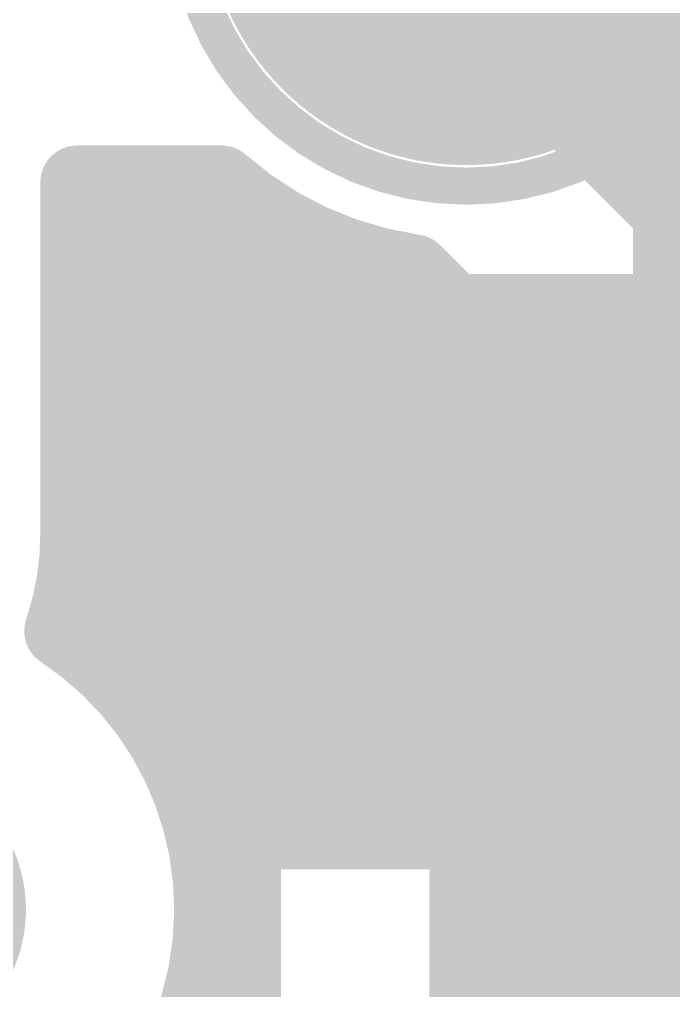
# Model space of a CAD drawing. Header units: inches. Extents: x -0.355 to 0.355, y -0.355 to 0.355.
# Drawn here: x -0.1507 to -0.116, y -0.0459 to 0.0057 of the extents above; entities that cross this region are included whole.
import ezdxf

# ---------------------------------------------------------------- set-up
doc = ezdxf.new("R2010")
doc.units = ezdxf.units.IN
doc.header["$MEASUREMENT"] = 0
for name, color, linetype in [('BottomLayer', 5, 'Continuous'), ('BottomPaste', 16, 'Continuous'), ('BottomSolder', 6, 'Continuous'), ('Mechanical15', 56, 'Continuous'), ('TopLayer', 1, 'Continuous'), ('TopOverlay', 2, 'Continuous'), ('TopPaste', 8, 'Continuous'), ('TopSolder', 216, 'Continuous')]:
    doc.layers.add(name, color=color, linetype=linetype)

# ---------------------------------------------------------------- blocks, each defined once
blk = doc.blocks.new('BF83112DW7_D_7_F_4_B_4')
at = {"layer": 'BottomLayer'}
blk.add_hatch(color=5, dxfattribs=at).paths.add_polyline_path([(-0.035432, 0.133858), (-0.01181, 0.133858), (-0.01181, 0.106299), (-0.035432, 0.106299)])
at = {"layer": 'BottomPaste'}
blk.add_hatch(color=16, dxfattribs=at).paths.add_polyline_path([(-0.035432, 0.133858), (-0.01181, 0.133858), (-0.01181, 0.106299), (-0.035432, 0.106299)])
at = {"layer": 'BottomSolder'}
blk.add_hatch(color=6, dxfattribs=at).paths.add_polyline_path([(-0.039432, 0.137858), (-0.00781, 0.137858), (-0.00781, 0.102299), (-0.039432, 0.102299)])
at = {"layer": 'Mechanical15'}
blk.add_lwpolyline([(-0.088581, 0.116142, 0.003937, 0.003937, 0), (0.100395, 0.116142, 0.003937, 0.003937, 0)], format="xyseb", dxfattribs=at)
blk = doc.blocks.new('TP__0_5__14')
at = {"layer": 'Mechanical15'}
h = blk.add_hatch(color=56, dxfattribs=at)
edge = h.paths.add_edge_path()
edge.add_arc((0, 0), 0.001969, 0, 360)
at = {"layer": 'TopLayer'}
h = blk.add_hatch(color=1, dxfattribs=at)
edge = h.paths.add_edge_path()
edge.add_arc((0, 0), 0.009843, 0, 360)
at = {"layer": 'TopPaste'}
h = blk.add_hatch(color=8, dxfattribs=at)
edge = h.paths.add_edge_path()
edge.add_arc((0, 0), 0.009843, 0, 360)
at = {"layer": 'TopSolder'}
h = blk.add_hatch(color=216, dxfattribs=at)
edge = h.paths.add_edge_path()
edge.add_arc((0, 0), 0.013843, 0, 360)
at = {"layer": 'TopOverlay'}
for points in [[(0.014961, 0, 0.001969, 0.001969, 1), (-0.014961, 0, 0.001969, 0.001969, 1)], [(-0.015453, 0, 0.000984, 0.000984, 1), (-0.014469, 0, 0.000984, 0.000984, 1)], [(0.014469, 0, 0.000984, 0.000984, 1), (0.015453, 0, 0.000984, 0.000984, 1)]]:
    blk.add_lwpolyline(points, format="xyseb", close=True, dxfattribs=at)

msp = doc.modelspace()

# ---------------------------------------------------------------- hatches: boundary and pattern name
at = {"layer": 'BottomLayer'}
h = msp.add_hatch(color=5, dxfattribs=at)
edge = h.paths.add_edge_path()
edge.add_arc((-0.15824, -0.041563), 0.007874, 0, 360)
at = {"layer": 'TopLayer'}
h = msp.add_hatch(color=1, dxfattribs=at)
edge = h.paths.add_edge_path()
edge.add_arc((-0.15824, -0.041563), 0.007874, 0, 360)

# ---------------------------------------------------------------- linework, layer by layer
at = {"layer": 'BottomLayer'}
for points in [[(0.264103, -0.07874, 0.003937, 0.003937, -6.854099), (0.264103, 0.07874, 0.003937, 0.003937, 0)], [(-0.264103, 0.074803, 0.003937, 0.003937, -0.864689), (0.275591, -0.003937, 0.003937, 0.003937, 0)], [(-0.241465, 0.068054, 0.003937, 0.003937, -0.864689), (0.251969, -0.003937, 0.003937, 0.003937, 0)], [(0.127175, -0.21752, 0.003937, 0.003937, -0.665504), (-0.244202, 0.062076, 0.003937, 0.003937, 0)], [(0.275591, -0.003937, 0.003937, 0.003937, -0.864689), (-0.264103, -0.082677, 0.003937, 0.003937, 0)], [(-0.11811, -0.023621, 0.003937, 0.003937, 0), (-0.108268, -0.013779, 0.003937, 0.003937, 0)], [(-0.120079, -0.023621, 0.003937, 0.003937, 0), (-0.11811, -0.023621, 0.003937, 0.003937, 0)], [(-0.11811, -0.023621, 0.003937, 0.003937, 0), (-0.061605, -0.080126, 0.003937, 0.003937, 0)]]:
    msp.add_lwpolyline(points, format="xyseb", dxfattribs=at)
for points in [[(-0.121063, -0.023621, 0.001969, 0.001969, 1), (-0.119095, -0.023621, 0.001969, 0.001969, 1)], [(-0.119094, -0.023621, 0.001969, 0.001969, 1), (-0.117126, -0.023621, 0.001969, 0.001969, 1)], [(-0.119094, -0.023621, 0.001969, 0.001969, 1), (-0.117126, -0.023621, 0.001969, 0.001969, 1)], [(-0.119094, -0.023621, 0.001969, 0.001969, 1), (-0.117126, -0.023621, 0.001969, 0.001969, 1)]]:
    msp.add_lwpolyline(points, format="xyseb", close=True, dxfattribs=at)
at = {"layer": 'TopLayer'}
for points in [[(-0.126969, 0.011811, 0.011811, 0.011811, 0), (-0.099409, -0.015748, 0.011811, 0.011811, 0)], [(-0.147638, -0.002953, 0.003937, 0.003937, 0), (-0.139989, -0.002953, 0.003937, 0.003937, 0)], [(-0.147638, -0.010827, 0.003937, 0.003937, 0), (-0.147638, -0.002953, 0.003937, 0.003937, 0)], [(-0.147638, -0.002956, 0.003937, 0.003937, 0), (-0.139985, -0.002956, 0.003937, 0.003937, 0)], [(-0.129752, -0.007676, 0.003937, 0.003937, -0.146238), (-0.139989, -0.002953, 0.003937, 0.003937, 0)], [(-0.147638, -0.00335, 0.003937, 0.003937, 0), (-0.139524, -0.00335, 0.003937, 0.003937, 0)], [(-0.147638, -0.003744, 0.003937, 0.003937, 0), (-0.139033, -0.003744, 0.003937, 0.003937, 0)], [(-0.147638, -0.004138, 0.003937, 0.003937, 0), (-0.138507, -0.004138, 0.003937, 0.003937, 0)], [(-0.147638, -0.004531, 0.003937, 0.003937, 0), (-0.137942, -0.004531, 0.003937, 0.003937, 0)], [(-0.147638, -0.004925, 0.003937, 0.003937, 0), (-0.137332, -0.004925, 0.003937, 0.003937, 0)], [(-0.147638, -0.005319, 0.003937, 0.003937, 0), (-0.136668, -0.005319, 0.003937, 0.003937, 0)], [(-0.147638, -0.005712, 0.003937, 0.003937, 0), (-0.135937, -0.005712, 0.003937, 0.003937, 0)], [(-0.147638, -0.006106, 0.003937, 0.003937, 0), (-0.135122, -0.006106, 0.003937, 0.003937, 0)], [(-0.147638, -0.0065, 0.003937, 0.003937, 0), (-0.134194, -0.0065, 0.003937, 0.003937, 0)], [(-0.147638, -0.006894, 0.003937, 0.003937, 0), (-0.133104, -0.006894, 0.003937, 0.003937, 0)], [(-0.147638, -0.007287, 0.003937, 0.003937, 0), (-0.131739, -0.007287, 0.003937, 0.003937, 0)], [(-0.147638, -0.007681, 0.003937, 0.003937, 0), (-0.129748, -0.007681, 0.003937, 0.003937, 0)], [(-0.147638, -0.008075, 0.003937, 0.003937, 0), (-0.129354, -0.008075, 0.003937, 0.003937, 0)], [(-0.129752, -0.007676, 0.003937, 0.003937, 0), (-0.12168, -0.015748, 0.003937, 0.003937, 0)], [(-0.147638, -0.008468, 0.003937, 0.003937, 0), (-0.12896, -0.008468, 0.003937, 0.003937, 0)], [(-0.147638, -0.008862, 0.003937, 0.003937, 0), (-0.128567, -0.008862, 0.003937, 0.003937, 0)], [(-0.147638, -0.009256, 0.003937, 0.003937, 0), (-0.128173, -0.009256, 0.003937, 0.003937, 0)], [(-0.147638, -0.009649, 0.003937, 0.003937, 0), (-0.127779, -0.009649, 0.003937, 0.003937, 0)], [(-0.147638, -0.010043, 0.003937, 0.003937, 0), (-0.127385, -0.010043, 0.003937, 0.003937, 0)], [(-0.147638, -0.010437, 0.003937, 0.003937, 0), (-0.126992, -0.010437, 0.003937, 0.003937, 0)], [(-0.147638, -0.021653, 0.003937, 0.003937, 0), (-0.147638, -0.010827, 0.003937, 0.003937, 0)], [(-0.147638, -0.021653, 0.003937, 0.003937, 0), (-0.147638, -0.010827, 0.003937, 0.003937, 0)], [(-0.147638, -0.01083, 0.003937, 0.003937, 0), (-0.126598, -0.01083, 0.003937, 0.003937, 0)], [(-0.147638, -0.011224, 0.003937, 0.003937, 0), (-0.126204, -0.011224, 0.003937, 0.003937, 0)], [(-0.147638, -0.011618, 0.003937, 0.003937, 0), (-0.125811, -0.011618, 0.003937, 0.003937, 0)], [(-0.147638, -0.012012, 0.003937, 0.003937, 0), (-0.125417, -0.012012, 0.003937, 0.003937, 0)], [(-0.123031, -0.03937, 0.011811, 0.011811, 0), (-0.099409, -0.015748, 0.011811, 0.011811, 0)], [(-0.147638, -0.012405, 0.003937, 0.003937, 0), (-0.125023, -0.012405, 0.003937, 0.003937, 0)], [(-0.147638, -0.012799, 0.003937, 0.003937, 0), (-0.12463, -0.012799, 0.003937, 0.003937, 0)], [(-0.147638, -0.013193, 0.003937, 0.003937, 0), (-0.124236, -0.013193, 0.003937, 0.003937, 0)], [(-0.147638, -0.013586, 0.003937, 0.003937, 0), (-0.123842, -0.013586, 0.003937, 0.003937, 0)], [(-0.147638, -0.01398, 0.003937, 0.003937, 0), (-0.123448, -0.01398, 0.003937, 0.003937, 0)], [(-0.147638, -0.014374, 0.003937, 0.003937, 0), (-0.123055, -0.014374, 0.003937, 0.003937, 0)], [(-0.147638, -0.014767, 0.003937, 0.003937, 0), (-0.122661, -0.014767, 0.003937, 0.003937, 0)], [(-0.147638, -0.015161, 0.003937, 0.003937, 0), (-0.122267, -0.015161, 0.003937, 0.003937, 0)], [(-0.147638, -0.015555, 0.003937, 0.003937, 0), (-0.121874, -0.015555, 0.003937, 0.003937, 0)], [(-0.134147, -0.028215, 0.003937, 0.003937, 0), (-0.12168, -0.015748, 0.003937, 0.003937, 0)], [(-0.147638, -0.015949, 0.003937, 0.003937, 0), (-0.121881, -0.015949, 0.003937, 0.003937, 0)], [(-0.147638, -0.016342, 0.003937, 0.003937, 0), (-0.122275, -0.016342, 0.003937, 0.003937, 0)], [(-0.147638, -0.016736, 0.003937, 0.003937, 0), (-0.122668, -0.016736, 0.003937, 0.003937, 0)], [(-0.147638, -0.01713, 0.003937, 0.003937, 0), (-0.123062, -0.01713, 0.003937, 0.003937, 0)], [(-0.147638, -0.017523, 0.003937, 0.003937, 0), (-0.123456, -0.017523, 0.003937, 0.003937, 0)], [(-0.147638, -0.017917, 0.003937, 0.003937, 0), (-0.12385, -0.017917, 0.003937, 0.003937, 0)], [(-0.147638, -0.018311, 0.003937, 0.003937, 0), (-0.124243, -0.018311, 0.003937, 0.003937, 0)], [(-0.147638, -0.018704, 0.003937, 0.003937, 0), (-0.124637, -0.018704, 0.003937, 0.003937, 0)], [(-0.147638, -0.019098, 0.003937, 0.003937, 0), (-0.125031, -0.019098, 0.003937, 0.003937, 0)], [(-0.147638, -0.019492, 0.003937, 0.003937, 0), (-0.125424, -0.019492, 0.003937, 0.003937, 0)], [(-0.147638, -0.019886, 0.003937, 0.003937, 0), (-0.125818, -0.019886, 0.003937, 0.003937, 0)], [(-0.147638, -0.020279, 0.003937, 0.003937, 0), (-0.126212, -0.020279, 0.003937, 0.003937, 0)], [(-0.147638, -0.020673, 0.003937, 0.003937, 0), (-0.126606, -0.020673, 0.003937, 0.003937, 0)], [(-0.147638, -0.021067, 0.003937, 0.003937, 0), (-0.126999, -0.021067, 0.003937, 0.003937, 0)], [(-0.147638, -0.02146, 0.003937, 0.003937, 0), (-0.127393, -0.02146, 0.003937, 0.003937, 0)], [(-0.147638, -0.021653, 0.003937, 0.003937, -0.079624), (-0.148426, -0.026575, 0.003937, 0.003937, 0)], [(-0.147638, -0.021653, 0.003937, 0.003937, -0.079624), (-0.148426, -0.026575, 0.003937, 0.003937, 0)], [(-0.147638, -0.026575, 0.003937, 0.003937, 0), (-0.147638, -0.021653, 0.003937, 0.003937, 0)], [(-0.147638, -0.021854, 0.003937, 0.003937, 0), (-0.127787, -0.021854, 0.003937, 0.003937, 0)], [(-0.147638, -0.022248, 0.003937, 0.003937, 0), (-0.12818, -0.022248, 0.003937, 0.003937, 0)], [(-0.147638, -0.022641, 0.003937, 0.003937, 0), (-0.128574, -0.022641, 0.003937, 0.003937, 0)], [(-0.147638, -0.023035, 0.003937, 0.003937, 0), (-0.128968, -0.023035, 0.003937, 0.003937, 0)], [(-0.147638, -0.023429, 0.003937, 0.003937, 0), (-0.129361, -0.023429, 0.003937, 0.003937, 0)], [(-0.147638, -0.023823, 0.003937, 0.003937, 0), (-0.129755, -0.023823, 0.003937, 0.003937, 0)], [(-0.147638, -0.024216, 0.003937, 0.003937, 0), (-0.130149, -0.024216, 0.003937, 0.003937, 0)], [(-0.147638, -0.02461, 0.003937, 0.003937, 0), (-0.130543, -0.02461, 0.003937, 0.003937, 0)], [(-0.147638, -0.025004, 0.003937, 0.003937, 0), (-0.130936, -0.025004, 0.003937, 0.003937, 0)], [(-0.147638, -0.025397, 0.003937, 0.003937, 0), (-0.13133, -0.025397, 0.003937, 0.003937, 0)], [(-0.147638, -0.025791, 0.003937, 0.003937, 0), (-0.131724, -0.025791, 0.003937, 0.003937, 0)], [(-0.147638, -0.026185, 0.003937, 0.003937, 0), (-0.132117, -0.026185, 0.003937, 0.003937, 0)], [(-0.148428, -0.026579, 0.003937, 0.003937, 0), (-0.132511, -0.026579, 0.003937, 0.003937, 0)], [(-0.148492, -0.02677, 0.003937, 0.003937, -0.252187), (-0.140524, -0.041563, 0.003937, 0.003937, 0)], [(-0.148191, -0.026972, 0.003937, 0.003937, 0), (-0.132905, -0.026972, 0.003937, 0.003937, 0)], [(-0.147642, -0.027366, 0.003937, 0.003937, 0), (-0.133298, -0.027366, 0.003937, 0.003937, 0)], [(-0.147134, -0.02776, 0.003937, 0.003937, 0), (-0.133692, -0.02776, 0.003937, 0.003937, 0)], [(-0.146662, -0.028153, 0.003937, 0.003937, 0), (-0.134086, -0.028153, 0.003937, 0.003937, 0)], [(-0.138779, -0.03937, 0.003937, 0.003937, -0.199374), (-0.134147, -0.028215, 0.003937, 0.003937, 0)], [(-0.138779, -0.03937, 0.003937, 0.003937, -0.198912), (-0.134167, -0.028234, 0.003937, 0.003937, 0)], [(-0.146221, -0.028547, 0.003937, 0.003937, 0), (-0.134471, -0.028547, 0.003937, 0.003937, 0)], [(-0.145808, -0.028941, 0.003937, 0.003937, 0), (-0.134831, -0.028941, 0.003937, 0.003937, 0)], [(-0.145421, -0.029334, 0.003937, 0.003937, 0), (-0.135168, -0.029334, 0.003937, 0.003937, 0)], [(-0.145057, -0.029728, 0.003937, 0.003937, 0), (-0.135483, -0.029728, 0.003937, 0.003937, 0)], [(-0.144713, -0.030122, 0.003937, 0.003937, 0), (-0.135778, -0.030122, 0.003937, 0.003937, 0)], [(-0.14439, -0.030516, 0.003937, 0.003937, 0), (-0.136054, -0.030516, 0.003937, 0.003937, 0)], [(-0.144085, -0.030909, 0.003937, 0.003937, 0), (-0.136314, -0.030909, 0.003937, 0.003937, 0)], [(-0.143797, -0.031303, 0.003937, 0.003937, 0), (-0.136556, -0.031303, 0.003937, 0.003937, 0)], [(-0.143525, -0.031697, 0.003937, 0.003937, 0), (-0.136784, -0.031697, 0.003937, 0.003937, 0)], [(-0.143269, -0.03209, 0.003937, 0.003937, 0), (-0.136996, -0.03209, 0.003937, 0.003937, 0)], [(-0.143027, -0.032484, 0.003937, 0.003937, 0), (-0.137194, -0.032484, 0.003937, 0.003937, 0)], [(-0.142799, -0.032878, 0.003937, 0.003937, 0), (-0.137379, -0.032878, 0.003937, 0.003937, 0)], [(-0.142584, -0.033271, 0.003937, 0.003937, 0), (-0.137551, -0.033271, 0.003937, 0.003937, 0)], [(-0.142382, -0.033665, 0.003937, 0.003937, 0), (-0.13771, -0.033665, 0.003937, 0.003937, 0)], [(-0.142191, -0.034059, 0.003937, 0.003937, 0), (-0.137857, -0.034059, 0.003937, 0.003937, 0)], [(-0.142013, -0.034452, 0.003937, 0.003937, 0), (-0.137992, -0.034452, 0.003937, 0.003937, 0)], [(-0.141846, -0.034846, 0.003937, 0.003937, 0), (-0.138116, -0.034846, 0.003937, 0.003937, 0)], [(-0.141691, -0.03524, 0.003937, 0.003937, 0), (-0.138228, -0.03524, 0.003937, 0.003937, 0)], [(-0.123031, -0.07185, 0.011811, 0.011811, 0), (-0.123031, -0.03937, 0.011811, 0.011811, 0)], [(-0.141545, -0.035634, 0.003937, 0.003937, 0), (-0.13833, -0.035634, 0.003937, 0.003937, 0)], [(-0.138779, -0.06329, 0.003937, 0.003937, 0), (-0.138779, -0.03937, 0.003937, 0.003937, 0)], [(-0.140524, -0.041563, 0.003937, 0.003937, -0.382512), (-0.156305, -0.059173, 0.003937, 0.003937, 0)]]:
    msp.add_lwpolyline(points, format="xyseb", dxfattribs=at)
for points in [[(-0.148622, -0.002953, 0.001969, 0.001969, 1), (-0.146654, -0.002953, 0.001969, 0.001969, 1)], [(-0.148622, -0.002953, 0.001969, 0.001969, 1), (-0.146654, -0.002953, 0.001969, 0.001969, 1)], [(-0.148622, -0.002956, 0.001969, 0.001969, 1), (-0.146654, -0.002956, 0.001969, 0.001969, 1)], [(-0.140973, -0.002953, 0.001969, 0.001969, 1), (-0.139005, -0.002953, 0.001969, 0.001969, 1)], [(-0.140973, -0.002953, 0.001969, 0.001969, 1), (-0.139005, -0.002953, 0.001969, 0.001969, 1)], [(-0.140969, -0.002956, 0.001969, 0.001969, 1), (-0.139, -0.002956, 0.001969, 0.001969, 1)], [(-0.148622, -0.00335, 0.001969, 0.001969, 1), (-0.146654, -0.00335, 0.001969, 0.001969, 1)], [(-0.140508, -0.00335, 0.001969, 0.001969, 1), (-0.13854, -0.00335, 0.001969, 0.001969, 1)], [(-0.148622, -0.003744, 0.001969, 0.001969, 1), (-0.146654, -0.003744, 0.001969, 0.001969, 1)], [(-0.140017, -0.003744, 0.001969, 0.001969, 1), (-0.138048, -0.003744, 0.001969, 0.001969, 1)], [(-0.148622, -0.004138, 0.001969, 0.001969, 1), (-0.146654, -0.004138, 0.001969, 0.001969, 1)], [(-0.148622, -0.004531, 0.001969, 0.001969, 1), (-0.146654, -0.004531, 0.001969, 0.001969, 1)], [(-0.139491, -0.004138, 0.001969, 0.001969, 1), (-0.137523, -0.004138, 0.001969, 0.001969, 1)], [(-0.138927, -0.004531, 0.001969, 0.001969, 1), (-0.136958, -0.004531, 0.001969, 0.001969, 1)], [(-0.148622, -0.004925, 0.001969, 0.001969, 1), (-0.146654, -0.004925, 0.001969, 0.001969, 1)], [(-0.138316, -0.004925, 0.001969, 0.001969, 1), (-0.136348, -0.004925, 0.001969, 0.001969, 1)], [(-0.148622, -0.005319, 0.001969, 0.001969, 1), (-0.146654, -0.005319, 0.001969, 0.001969, 1)], [(-0.137652, -0.005319, 0.001969, 0.001969, 1), (-0.135683, -0.005319, 0.001969, 0.001969, 1)], [(-0.148622, -0.005712, 0.001969, 0.001969, 1), (-0.146654, -0.005712, 0.001969, 0.001969, 1)], [(-0.136921, -0.005712, 0.001969, 0.001969, 1), (-0.134953, -0.005712, 0.001969, 0.001969, 1)], [(-0.148622, -0.006106, 0.001969, 0.001969, 1), (-0.146654, -0.006106, 0.001969, 0.001969, 1)], [(-0.148622, -0.0065, 0.001969, 0.001969, 1), (-0.146654, -0.0065, 0.001969, 0.001969, 1)], [(-0.136106, -0.006106, 0.001969, 0.001969, 1), (-0.134138, -0.006106, 0.001969, 0.001969, 1)], [(-0.135179, -0.0065, 0.001969, 0.001969, 1), (-0.13321, -0.0065, 0.001969, 0.001969, 1)], [(-0.148622, -0.006894, 0.001969, 0.001969, 1), (-0.146654, -0.006894, 0.001969, 0.001969, 1)], [(-0.134088, -0.006894, 0.001969, 0.001969, 1), (-0.13212, -0.006894, 0.001969, 0.001969, 1)], [(-0.148622, -0.007287, 0.001969, 0.001969, 1), (-0.146654, -0.007287, 0.001969, 0.001969, 1)], [(-0.132723, -0.007287, 0.001969, 0.001969, 1), (-0.130755, -0.007287, 0.001969, 0.001969, 1)], [(-0.148622, -0.007681, 0.001969, 0.001969, 1), (-0.146654, -0.007681, 0.001969, 0.001969, 1)], [(-0.148622, -0.008075, 0.001969, 0.001969, 1), (-0.146654, -0.008075, 0.001969, 0.001969, 1)], [(-0.130737, -0.007676, 0.001969, 0.001969, 1), (-0.128768, -0.007676, 0.001969, 0.001969, 1)], [(-0.130737, -0.007676, 0.001969, 0.001969, 1), (-0.128768, -0.007676, 0.001969, 0.001969, 1)], [(-0.130732, -0.007681, 0.001969, 0.001969, 1), (-0.128763, -0.007681, 0.001969, 0.001969, 1)], [(-0.130338, -0.008075, 0.001969, 0.001969, 1), (-0.12837, -0.008075, 0.001969, 0.001969, 1)], [(-0.148622, -0.008468, 0.001969, 0.001969, 1), (-0.146654, -0.008468, 0.001969, 0.001969, 1)], [(-0.129944, -0.008468, 0.001969, 0.001969, 1), (-0.127976, -0.008468, 0.001969, 0.001969, 1)], [(-0.148622, -0.008862, 0.001969, 0.001969, 1), (-0.146654, -0.008862, 0.001969, 0.001969, 1)], [(-0.129551, -0.008862, 0.001969, 0.001969, 1), (-0.127582, -0.008862, 0.001969, 0.001969, 1)], [(-0.148622, -0.009256, 0.001969, 0.001969, 1), (-0.146654, -0.009256, 0.001969, 0.001969, 1)], [(-0.148622, -0.009649, 0.001969, 0.001969, 1), (-0.146654, -0.009649, 0.001969, 0.001969, 1)], [(-0.129157, -0.009256, 0.001969, 0.001969, 1), (-0.127189, -0.009256, 0.001969, 0.001969, 1)], [(-0.128763, -0.009649, 0.001969, 0.001969, 1), (-0.126795, -0.009649, 0.001969, 0.001969, 1)], [(-0.148622, -0.010043, 0.001969, 0.001969, 1), (-0.146654, -0.010043, 0.001969, 0.001969, 1)], [(-0.12837, -0.010043, 0.001969, 0.001969, 1), (-0.126401, -0.010043, 0.001969, 0.001969, 1)], [(-0.148622, -0.010437, 0.001969, 0.001969, 1), (-0.146654, -0.010437, 0.001969, 0.001969, 1)], [(-0.127976, -0.010437, 0.001969, 0.001969, 1), (-0.126007, -0.010437, 0.001969, 0.001969, 1)], [(-0.148622, -0.010827, 0.001969, 0.001969, 1), (-0.146654, -0.010827, 0.001969, 0.001969, 1)], [(-0.148622, -0.010827, 0.001969, 0.001969, 1), (-0.146654, -0.010827, 0.001969, 0.001969, 1)], [(-0.148622, -0.010827, 0.001969, 0.001969, 1), (-0.146654, -0.010827, 0.001969, 0.001969, 1)], [(-0.148622, -0.01083, 0.001969, 0.001969, 1), (-0.146654, -0.01083, 0.001969, 0.001969, 1)], [(-0.148622, -0.011224, 0.001969, 0.001969, 1), (-0.146654, -0.011224, 0.001969, 0.001969, 1)], [(-0.127582, -0.01083, 0.001969, 0.001969, 1), (-0.125614, -0.01083, 0.001969, 0.001969, 1)], [(-0.127189, -0.011224, 0.001969, 0.001969, 1), (-0.12522, -0.011224, 0.001969, 0.001969, 1)], [(-0.148622, -0.011618, 0.001969, 0.001969, 1), (-0.146654, -0.011618, 0.001969, 0.001969, 1)], [(-0.126795, -0.011618, 0.001969, 0.001969, 1), (-0.124826, -0.011618, 0.001969, 0.001969, 1)], [(-0.148622, -0.012012, 0.001969, 0.001969, 1), (-0.146654, -0.012012, 0.001969, 0.001969, 1)], [(-0.126401, -0.012012, 0.001969, 0.001969, 1), (-0.124433, -0.012012, 0.001969, 0.001969, 1)], [(-0.148622, -0.012405, 0.001969, 0.001969, 1), (-0.146654, -0.012405, 0.001969, 0.001969, 1)], [(-0.148622, -0.012799, 0.001969, 0.001969, 1), (-0.146654, -0.012799, 0.001969, 0.001969, 1)], [(-0.126007, -0.012405, 0.001969, 0.001969, 1), (-0.124039, -0.012405, 0.001969, 0.001969, 1)], [(-0.125614, -0.012799, 0.001969, 0.001969, 1), (-0.123645, -0.012799, 0.001969, 0.001969, 1)], [(-0.148622, -0.013193, 0.001969, 0.001969, 1), (-0.146654, -0.013193, 0.001969, 0.001969, 1)], [(-0.12522, -0.013193, 0.001969, 0.001969, 1), (-0.123252, -0.013193, 0.001969, 0.001969, 1)], [(-0.148622, -0.013586, 0.001969, 0.001969, 1), (-0.146654, -0.013586, 0.001969, 0.001969, 1)], [(-0.124826, -0.013586, 0.001969, 0.001969, 1), (-0.122858, -0.013586, 0.001969, 0.001969, 1)], [(-0.148622, -0.01398, 0.001969, 0.001969, 1), (-0.146654, -0.01398, 0.001969, 0.001969, 1)], [(-0.124433, -0.01398, 0.001969, 0.001969, 1), (-0.122464, -0.01398, 0.001969, 0.001969, 1)], [(-0.148622, -0.014374, 0.001969, 0.001969, 1), (-0.146654, -0.014374, 0.001969, 0.001969, 1)], [(-0.148622, -0.014767, 0.001969, 0.001969, 1), (-0.146654, -0.014767, 0.001969, 0.001969, 1)], [(-0.124039, -0.014374, 0.001969, 0.001969, 1), (-0.12207, -0.014374, 0.001969, 0.001969, 1)], [(-0.123645, -0.014767, 0.001969, 0.001969, 1), (-0.121677, -0.014767, 0.001969, 0.001969, 1)], [(-0.148622, -0.015161, 0.001969, 0.001969, 1), (-0.146654, -0.015161, 0.001969, 0.001969, 1)], [(-0.123251, -0.015161, 0.001969, 0.001969, 1), (-0.121283, -0.015161, 0.001969, 0.001969, 1)], [(-0.148622, -0.015555, 0.001969, 0.001969, 1), (-0.146654, -0.015555, 0.001969, 0.001969, 1)], [(-0.122858, -0.015555, 0.001969, 0.001969, 1), (-0.120889, -0.015555, 0.001969, 0.001969, 1)], [(-0.122665, -0.015748, 0.001969, 0.001969, 1), (-0.120696, -0.015748, 0.001969, 0.001969, 1)], [(-0.122665, -0.015748, 0.001969, 0.001969, 1), (-0.120696, -0.015748, 0.001969, 0.001969, 1)], [(-0.148622, -0.015949, 0.001969, 0.001969, 1), (-0.146654, -0.015949, 0.001969, 0.001969, 1)], [(-0.148622, -0.016342, 0.001969, 0.001969, 1), (-0.146654, -0.016342, 0.001969, 0.001969, 1)], [(-0.123259, -0.016342, 0.001969, 0.001969, 1), (-0.121291, -0.016342, 0.001969, 0.001969, 1)], [(-0.122865, -0.015949, 0.001969, 0.001969, 1), (-0.120897, -0.015949, 0.001969, 0.001969, 1)], [(-0.148622, -0.016736, 0.001969, 0.001969, 1), (-0.146654, -0.016736, 0.001969, 0.001969, 1)], [(-0.123653, -0.016736, 0.001969, 0.001969, 1), (-0.121684, -0.016736, 0.001969, 0.001969, 1)], [(-0.148622, -0.01713, 0.001969, 0.001969, 1), (-0.146654, -0.01713, 0.001969, 0.001969, 1)], [(-0.124046, -0.01713, 0.001969, 0.001969, 1), (-0.122078, -0.01713, 0.001969, 0.001969, 1)], [(-0.148622, -0.017523, 0.001969, 0.001969, 1), (-0.146654, -0.017523, 0.001969, 0.001969, 1)], [(-0.148622, -0.017917, 0.001969, 0.001969, 1), (-0.146654, -0.017917, 0.001969, 0.001969, 1)], [(-0.124834, -0.017917, 0.001969, 0.001969, 1), (-0.122865, -0.017917, 0.001969, 0.001969, 1)], [(-0.12444, -0.017523, 0.001969, 0.001969, 1), (-0.122472, -0.017523, 0.001969, 0.001969, 1)], [(-0.148622, -0.018311, 0.001969, 0.001969, 1), (-0.146654, -0.018311, 0.001969, 0.001969, 1)], [(-0.125227, -0.018311, 0.001969, 0.001969, 1), (-0.123259, -0.018311, 0.001969, 0.001969, 1)], [(-0.148622, -0.018704, 0.001969, 0.001969, 1), (-0.146654, -0.018704, 0.001969, 0.001969, 1)], [(-0.125621, -0.018704, 0.001969, 0.001969, 1), (-0.123653, -0.018704, 0.001969, 0.001969, 1)], [(-0.148622, -0.019098, 0.001969, 0.001969, 1), (-0.146654, -0.019098, 0.001969, 0.001969, 1)], [(-0.148622, -0.019492, 0.001969, 0.001969, 1), (-0.146654, -0.019492, 0.001969, 0.001969, 1)], [(-0.126409, -0.019492, 0.001969, 0.001969, 1), (-0.12444, -0.019492, 0.001969, 0.001969, 1)], [(-0.126015, -0.019098, 0.001969, 0.001969, 1), (-0.124047, -0.019098, 0.001969, 0.001969, 1)], [(-0.148622, -0.019886, 0.001969, 0.001969, 1), (-0.146654, -0.019886, 0.001969, 0.001969, 1)], [(-0.126802, -0.019886, 0.001969, 0.001969, 1), (-0.124834, -0.019886, 0.001969, 0.001969, 1)], [(-0.148622, -0.020279, 0.001969, 0.001969, 1), (-0.146654, -0.020279, 0.001969, 0.001969, 1)], [(-0.127196, -0.020279, 0.001969, 0.001969, 1), (-0.125228, -0.020279, 0.001969, 0.001969, 1)], [(-0.148622, -0.020673, 0.001969, 0.001969, 1), (-0.146654, -0.020673, 0.001969, 0.001969, 1)], [(-0.12759, -0.020673, 0.001969, 0.001969, 1), (-0.125621, -0.020673, 0.001969, 0.001969, 1)], [(-0.148622, -0.021067, 0.001969, 0.001969, 1), (-0.146654, -0.021067, 0.001969, 0.001969, 1)], [(-0.148622, -0.02146, 0.001969, 0.001969, 1), (-0.146654, -0.02146, 0.001969, 0.001969, 1)], [(-0.128377, -0.02146, 0.001969, 0.001969, 1), (-0.126409, -0.02146, 0.001969, 0.001969, 1)], [(-0.127983, -0.021067, 0.001969, 0.001969, 1), (-0.126015, -0.021067, 0.001969, 0.001969, 1)], [(-0.148622, -0.021653, 0.001969, 0.001969, 1), (-0.146654, -0.021653, 0.001969, 0.001969, 1)], [(-0.148622, -0.021653, 0.001969, 0.001969, 1), (-0.146654, -0.021653, 0.001969, 0.001969, 1)], [(-0.148622, -0.021653, 0.001969, 0.001969, 1), (-0.146654, -0.021653, 0.001969, 0.001969, 1)], [(-0.148622, -0.021653, 0.001969, 0.001969, 1), (-0.146654, -0.021653, 0.001969, 0.001969, 1)], [(-0.148622, -0.021653, 0.001969, 0.001969, 1), (-0.146654, -0.021653, 0.001969, 0.001969, 1)], [(-0.148622, -0.021854, 0.001969, 0.001969, 1), (-0.146654, -0.021854, 0.001969, 0.001969, 1)], [(-0.128771, -0.021854, 0.001969, 0.001969, 1), (-0.126802, -0.021854, 0.001969, 0.001969, 1)], [(-0.148622, -0.022248, 0.001969, 0.001969, 1), (-0.146654, -0.022248, 0.001969, 0.001969, 1)], [(-0.129164, -0.022248, 0.001969, 0.001969, 1), (-0.127196, -0.022248, 0.001969, 0.001969, 1)], [(-0.148622, -0.022641, 0.001969, 0.001969, 1), (-0.146654, -0.022641, 0.001969, 0.001969, 1)], [(-0.148622, -0.023035, 0.001969, 0.001969, 1), (-0.146654, -0.023035, 0.001969, 0.001969, 1)], [(-0.129952, -0.023035, 0.001969, 0.001969, 1), (-0.127984, -0.023035, 0.001969, 0.001969, 1)], [(-0.129558, -0.022641, 0.001969, 0.001969, 1), (-0.12759, -0.022641, 0.001969, 0.001969, 1)], [(-0.148622, -0.023429, 0.001969, 0.001969, 1), (-0.146654, -0.023429, 0.001969, 0.001969, 1)], [(-0.130346, -0.023429, 0.001969, 0.001969, 1), (-0.128377, -0.023429, 0.001969, 0.001969, 1)], [(-0.148622, -0.023823, 0.001969, 0.001969, 1), (-0.146654, -0.023823, 0.001969, 0.001969, 1)], [(-0.130739, -0.023823, 0.001969, 0.001969, 1), (-0.128771, -0.023823, 0.001969, 0.001969, 1)], [(-0.148622, -0.024216, 0.001969, 0.001969, 1), (-0.146654, -0.024216, 0.001969, 0.001969, 1)], [(-0.148622, -0.02461, 0.001969, 0.001969, 1), (-0.146654, -0.02461, 0.001969, 0.001969, 1)], [(-0.131527, -0.02461, 0.001969, 0.001969, 1), (-0.129558, -0.02461, 0.001969, 0.001969, 1)], [(-0.131133, -0.024216, 0.001969, 0.001969, 1), (-0.129165, -0.024216, 0.001969, 0.001969, 1)], [(-0.148622, -0.025004, 0.001969, 0.001969, 1), (-0.146654, -0.025004, 0.001969, 0.001969, 1)], [(-0.13192, -0.025004, 0.001969, 0.001969, 1), (-0.129952, -0.025004, 0.001969, 0.001969, 1)], [(-0.148622, -0.025397, 0.001969, 0.001969, 1), (-0.146654, -0.025397, 0.001969, 0.001969, 1)], [(-0.132314, -0.025397, 0.001969, 0.001969, 1), (-0.130346, -0.025397, 0.001969, 0.001969, 1)], [(-0.148622, -0.025791, 0.001969, 0.001969, 1), (-0.146654, -0.025791, 0.001969, 0.001969, 1)], [(-0.148622, -0.026185, 0.001969, 0.001969, 1), (-0.146654, -0.026185, 0.001969, 0.001969, 1)], [(-0.133102, -0.026185, 0.001969, 0.001969, 1), (-0.131133, -0.026185, 0.001969, 0.001969, 1)], [(-0.132708, -0.025791, 0.001969, 0.001969, 1), (-0.130739, -0.025791, 0.001969, 0.001969, 1)], [(-0.149412, -0.026579, 0.001969, 0.001969, 1), (-0.147444, -0.026579, 0.001969, 0.001969, 1)], [(-0.149411, -0.026575, 0.001969, 0.001969, 1), (-0.147442, -0.026575, 0.001969, 0.001969, 1)], [(-0.149411, -0.026575, 0.001969, 0.001969, 1), (-0.147442, -0.026575, 0.001969, 0.001969, 1)], [(-0.148622, -0.026575, 0.001969, 0.001969, 1), (-0.146654, -0.026575, 0.001969, 0.001969, 1)], [(-0.133495, -0.026579, 0.001969, 0.001969, 1), (-0.131527, -0.026579, 0.001969, 0.001969, 1)], [(-0.149476, -0.02677, 0.001969, 0.001969, 1), (-0.147508, -0.02677, 0.001969, 0.001969, 1)], [(-0.149175, -0.026972, 0.001969, 0.001969, 1), (-0.147207, -0.026972, 0.001969, 0.001969, 1)], [(-0.133889, -0.026972, 0.001969, 0.001969, 1), (-0.13192, -0.026972, 0.001969, 0.001969, 1)], [(-0.148626, -0.027366, 0.001969, 0.001969, 1), (-0.146658, -0.027366, 0.001969, 0.001969, 1)], [(-0.134283, -0.027366, 0.001969, 0.001969, 1), (-0.132314, -0.027366, 0.001969, 0.001969, 1)], [(-0.148118, -0.02776, 0.001969, 0.001969, 1), (-0.14615, -0.02776, 0.001969, 0.001969, 1)], [(-0.147646, -0.028153, 0.001969, 0.001969, 1), (-0.145678, -0.028153, 0.001969, 0.001969, 1)], [(-0.135151, -0.028234, 0.001969, 0.001969, 1), (-0.133183, -0.028234, 0.001969, 0.001969, 1)], [(-0.135131, -0.028215, 0.001969, 0.001969, 1), (-0.133163, -0.028215, 0.001969, 0.001969, 1)], [(-0.135131, -0.028215, 0.001969, 0.001969, 1), (-0.133163, -0.028215, 0.001969, 0.001969, 1)], [(-0.13507, -0.028153, 0.001969, 0.001969, 1), (-0.133102, -0.028153, 0.001969, 0.001969, 1)], [(-0.134676, -0.02776, 0.001969, 0.001969, 1), (-0.132708, -0.02776, 0.001969, 0.001969, 1)], [(-0.147205, -0.028547, 0.001969, 0.001969, 1), (-0.145237, -0.028547, 0.001969, 0.001969, 1)], [(-0.135455, -0.028547, 0.001969, 0.001969, 1), (-0.133487, -0.028547, 0.001969, 0.001969, 1)], [(-0.146792, -0.028941, 0.001969, 0.001969, 1), (-0.144824, -0.028941, 0.001969, 0.001969, 1)], [(-0.135815, -0.028941, 0.001969, 0.001969, 1), (-0.133847, -0.028941, 0.001969, 0.001969, 1)], [(-0.146405, -0.029334, 0.001969, 0.001969, 1), (-0.144437, -0.029334, 0.001969, 0.001969, 1)], [(-0.146041, -0.029728, 0.001969, 0.001969, 1), (-0.144072, -0.029728, 0.001969, 0.001969, 1)], [(-0.136467, -0.029728, 0.001969, 0.001969, 1), (-0.134498, -0.029728, 0.001969, 0.001969, 1)], [(-0.136152, -0.029334, 0.001969, 0.001969, 1), (-0.134183, -0.029334, 0.001969, 0.001969, 1)], [(-0.145698, -0.030122, 0.001969, 0.001969, 1), (-0.143729, -0.030122, 0.001969, 0.001969, 1)], [(-0.136762, -0.030122, 0.001969, 0.001969, 1), (-0.134794, -0.030122, 0.001969, 0.001969, 1)], [(-0.145374, -0.030516, 0.001969, 0.001969, 1), (-0.143406, -0.030516, 0.001969, 0.001969, 1)], [(-0.137039, -0.030516, 0.001969, 0.001969, 1), (-0.13507, -0.030516, 0.001969, 0.001969, 1)], [(-0.145069, -0.030909, 0.001969, 0.001969, 1), (-0.143101, -0.030909, 0.001969, 0.001969, 1)], [(-0.144781, -0.031303, 0.001969, 0.001969, 1), (-0.142813, -0.031303, 0.001969, 0.001969, 1)], [(-0.137541, -0.031303, 0.001969, 0.001969, 1), (-0.135572, -0.031303, 0.001969, 0.001969, 1)], [(-0.137298, -0.030909, 0.001969, 0.001969, 1), (-0.135329, -0.030909, 0.001969, 0.001969, 1)], [(-0.14451, -0.031697, 0.001969, 0.001969, 1), (-0.142541, -0.031697, 0.001969, 0.001969, 1)], [(-0.137768, -0.031697, 0.001969, 0.001969, 1), (-0.135799, -0.031697, 0.001969, 0.001969, 1)], [(-0.144253, -0.03209, 0.001969, 0.001969, 1), (-0.142285, -0.03209, 0.001969, 0.001969, 1)], [(-0.13798, -0.03209, 0.001969, 0.001969, 1), (-0.136012, -0.03209, 0.001969, 0.001969, 1)], [(-0.144011, -0.032484, 0.001969, 0.001969, 1), (-0.142043, -0.032484, 0.001969, 0.001969, 1)], [(-0.143783, -0.032878, 0.001969, 0.001969, 1), (-0.141815, -0.032878, 0.001969, 0.001969, 1)], [(-0.138363, -0.032878, 0.001969, 0.001969, 1), (-0.136395, -0.032878, 0.001969, 0.001969, 1)], [(-0.138178, -0.032484, 0.001969, 0.001969, 1), (-0.13621, -0.032484, 0.001969, 0.001969, 1)], [(-0.143568, -0.033271, 0.001969, 0.001969, 1), (-0.1416, -0.033271, 0.001969, 0.001969, 1)], [(-0.138535, -0.033271, 0.001969, 0.001969, 1), (-0.136566, -0.033271, 0.001969, 0.001969, 1)], [(-0.143366, -0.033665, 0.001969, 0.001969, 1), (-0.141397, -0.033665, 0.001969, 0.001969, 1)], [(-0.138694, -0.033665, 0.001969, 0.001969, 1), (-0.136726, -0.033665, 0.001969, 0.001969, 1)], [(-0.143176, -0.034059, 0.001969, 0.001969, 1), (-0.141207, -0.034059, 0.001969, 0.001969, 1)], [(-0.142997, -0.034452, 0.001969, 0.001969, 1), (-0.141029, -0.034452, 0.001969, 0.001969, 1)], [(-0.138976, -0.034452, 0.001969, 0.001969, 1), (-0.137008, -0.034452, 0.001969, 0.001969, 1)], [(-0.138841, -0.034059, 0.001969, 0.001969, 1), (-0.136873, -0.034059, 0.001969, 0.001969, 1)], [(-0.142831, -0.034846, 0.001969, 0.001969, 1), (-0.140862, -0.034846, 0.001969, 0.001969, 1)], [(-0.1391, -0.034846, 0.001969, 0.001969, 1), (-0.137131, -0.034846, 0.001969, 0.001969, 1)], [(-0.142675, -0.03524, 0.001969, 0.001969, 1), (-0.140706, -0.03524, 0.001969, 0.001969, 1)], [(-0.139212, -0.03524, 0.001969, 0.001969, 1), (-0.137244, -0.03524, 0.001969, 0.001969, 1)], [(-0.125984, -0.03937, 0.005906, 0.005906, 1), (-0.120079, -0.03937, 0.005906, 0.005906, 1)], [(-0.125984, -0.03937, 0.005906, 0.005906, 1), (-0.120079, -0.03937, 0.005906, 0.005906, 1)], [(-0.14253, -0.035634, 0.001969, 0.001969, 1), (-0.140561, -0.035634, 0.001969, 0.001969, 1)], [(-0.139314, -0.035634, 0.001969, 0.001969, 1), (-0.137346, -0.035634, 0.001969, 0.001969, 1)], [(-0.139764, -0.03937, 0.001969, 0.001969, 1), (-0.137795, -0.03937, 0.001969, 0.001969, 1)], [(-0.139764, -0.03937, 0.001969, 0.001969, 1), (-0.137795, -0.03937, 0.001969, 0.001969, 1)], [(-0.139764, -0.03937, 0.001969, 0.001969, 1), (-0.137795, -0.03937, 0.001969, 0.001969, 1)], [(-0.141508, -0.041563, 0.001969, 0.001969, 1), (-0.13954, -0.041563, 0.001969, 0.001969, 1)], [(-0.141508, -0.041563, 0.001969, 0.001969, 1), (-0.13954, -0.041563, 0.001969, 0.001969, 1)]]:
    msp.add_lwpolyline(points, format="xyseb", close=True, dxfattribs=at)
at = {"layer": 'TopOverlay'}
msp.add_lwpolyline([(0.255906, 0, 0.005118, 0.005118, 1), (-0.255906, 0, 0.005118, 0.005118, 1)], format="xyseb", close=True, dxfattribs=at)

# ---------------------------------------------------------------- block references
at = {"rotation": 90}
for name, p in [('BF83112DW7_D_7_F_4_B_4', (0, 0)), ('TP__0_5__14', (-0.126969, 0.011811))]:
    msp.add_blockref(name, p, dxfattribs=at)

doc.saveas('drawing.dxf')
